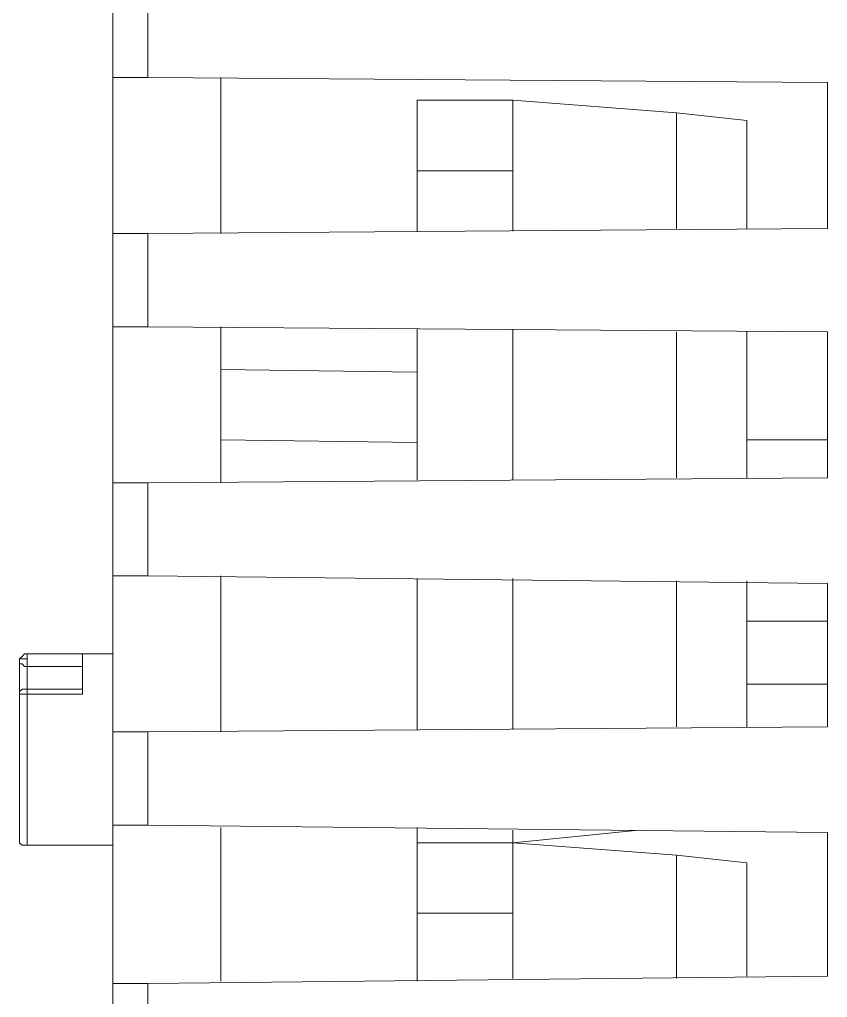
# Model space of a CAD drawing. Header units: centimetres. Extents: x -12.5 to 12.5, y -6.1 to 6.1.
# Drawn here: x 8.262 to 9.394, y 2.202 to 3.573 of the extents above; entities that cross this region are included whole.
import ezdxf

# ---------------------------------------------------------------- set-up
doc = ezdxf.new("R2010")
doc.units = ezdxf.units.CM
doc.header["$MEASUREMENT"] = 0
doc.layers.add('Camada 1', color=7, linetype='Continuous')

msp = doc.modelspace()

# ---------------------------------------------------------------- linework, layer by layer
at = {"layer": 'Camada 1', "color": 251, "lineweight": 9}
for points in [[(8.39215, 3.49158), (8.39215, 3.49158), (8.39215, 3.63622), (8.39215, 3.63622)], [(8.44154, 3.63622), (8.44154, 3.63622), (8.44154, 3.49158), (8.44154, 3.49158)], [(8.39215, 3.49158), (8.39215, 3.49158), (8.39215, 3.27286), (8.39215, 3.27286)], [(9.39404, 3.48452), (9.39404, 3.48452), (8.44154, 3.49158), (8.44154, 3.49158)], [(8.54384, 3.49158), (8.54384, 3.49158), (8.54384, 3.27286), (8.54384, 3.27286)], [(9.39404, 3.48452), (9.39404, 3.48452), (9.39404, 3.27991), (9.39404, 3.27991)], [(8.81901, 3.45983), (8.81901, 3.45983), (8.81901, 3.36105), (8.81901, 3.36105)], [(8.95307, 3.45983), (8.95307, 3.45983), (8.81901, 3.45983), (8.81901, 3.45983)], [(8.81901, 3.45983), (8.81901, 3.45983), (8.81901, 3.37869), (8.81901, 3.37869)], [(8.95307, 3.36105), (8.95307, 3.36105), (8.95307, 3.45983), (8.95307, 3.45983)], [(9.18237, 3.44219), (9.18237, 3.44219), (8.95307, 3.45983), (8.95307, 3.45983)], [(9.18237, 3.44219), (9.18237, 3.44219), (9.18237, 3.27991), (9.18237, 3.27991)], [(9.28115, 3.43161), (9.28115, 3.43161), (9.18237, 3.44219), (9.18237, 3.44219)], [(9.28115, 3.27991), (9.28115, 3.27991), (9.28115, 3.43161), (9.28115, 3.43161)], [(8.81901, 3.37869), (8.81901, 3.37869), (8.81901, 3.27638), (8.81901, 3.27638)], [(8.81901, 3.27638), (8.81901, 3.27638), (8.81901, 3.36105), (8.81901, 3.36105)], [(8.81901, 3.36105), (8.81901, 3.36105), (8.95307, 3.36105), (8.95307, 3.36105)], [(8.95307, 3.36105), (8.95307, 3.36105), (8.95307, 3.27638), (8.95307, 3.27638)], [(9.28115, 3.33636), (9.28115, 3.33636), (9.28115, 3.33283), (9.28115, 3.33283)], [(9.28115, 3.33283), (9.28115, 3.33283), (9.28115, 3.3293), (9.28115, 3.3293)], [(9.28115, 3.33283), (9.28115, 3.33283), (9.28115, 3.3293), (9.28115, 3.3293)], [(9.28115, 3.3293), (9.28115, 3.3293), (9.28115, 3.31519), (9.28115, 3.31519)], [(8.44154, 3.27286), (8.44154, 3.27286), (9.39404, 3.27991), (9.39404, 3.27991)], [(8.39215, 3.14233), (8.39215, 3.14233), (8.39215, 3.27286), (8.39215, 3.27286)], [(8.44154, 3.27286), (8.44154, 3.27286), (8.44154, 3.14233), (8.44154, 3.14233)], [(8.39215, 3.14233), (8.39215, 3.14233), (8.39215, 2.9236), (8.39215, 2.9236)], [(9.39404, 3.13527), (9.39404, 3.13527), (8.44154, 3.14233), (8.44154, 3.14233)], [(8.54384, 3.14233), (8.54384, 3.14233), (8.54384, 2.9236), (8.54384, 2.9236)], [(8.81901, 2.92713), (8.81901, 2.92713), (8.81901, 3.1388), (8.81901, 3.1388)], [(8.81901, 3.1388), (8.81901, 3.1388), (8.81901, 2.92713), (8.81901, 2.92713)], [(8.95307, 3.1388), (8.95307, 3.1388), (8.95307, 2.92713), (8.95307, 2.92713)], [(9.18237, 3.13527), (9.18237, 3.13527), (9.18237, 2.93066), (9.18237, 2.93066)], [(9.28115, 2.93066), (9.28115, 2.93066), (9.28115, 3.13527), (9.28115, 3.13527)], [(9.28115, 3.12822), (9.28115, 3.12822), (9.28115, 3.11763), (9.28115, 3.11763)], [(9.39404, 3.13527), (9.39404, 3.13527), (9.39404, 2.93066), (9.39404, 2.93066)], [(9.28115, 3.11763), (9.28115, 3.11763), (9.28115, 3.09294), (9.28115, 3.09294)], [(9.28115, 3.11763), (9.28115, 3.11763), (9.28115, 3.11411), (9.28115, 3.11411)], [(9.28115, 3.11411), (9.28115, 3.11411), (9.28115, 3.10705), (9.28115, 3.10705)], [(9.28115, 3.08588), (9.28115, 3.08588), (9.28115, 3.04002), (9.28115, 3.04002)], [(8.54384, 3.08235), (8.54384, 3.08235), (8.81901, 3.07883), (8.81901, 3.07883)], [(9.28115, 3.04355), (9.28115, 3.04355), (9.28115, 3.04002), (9.28115, 3.04002)], [(9.28115, 3.03649), (9.28115, 3.03649), (9.28115, 3.02591), (9.28115, 3.02591)], [(8.81901, 2.98005), (8.81901, 2.98005), (8.54384, 2.98358), (8.54384, 2.98358)], [(9.28115, 2.98358), (9.28115, 2.98358), (9.28115, 2.94477), (9.28115, 2.94477)], [(9.28115, 2.98358), (9.28115, 2.98358), (9.28115, 2.95888), (9.28115, 2.95888)], [(9.28115, 2.98358), (9.28115, 2.98358), (9.28115, 2.95888), (9.28115, 2.95888)], [(9.28115, 2.98358), (9.28115, 2.98358), (9.39404, 2.98358), (9.39404, 2.98358)], [(9.28115, 2.93772), (9.28115, 2.93772), (9.28115, 2.93066), (9.28115, 2.93066)], [(8.39215, 2.79308), (8.39215, 2.79308), (8.39215, 2.9236), (8.39215, 2.9236)], [(8.44154, 2.9236), (8.44154, 2.9236), (9.39404, 2.93066), (9.39404, 2.93066)], [(8.44154, 2.9236), (8.44154, 2.9236), (8.44154, 2.79308), (8.44154, 2.79308)], [(8.39215, 2.79308), (8.39215, 2.79308), (8.39215, 2.57436), (8.39215, 2.57436)], [(9.39404, 2.78249), (9.39404, 2.78249), (8.44154, 2.79308), (8.44154, 2.79308)], [(8.54384, 2.79308), (8.54384, 2.79308), (8.54384, 2.57436), (8.54384, 2.57436)], [(8.81901, 2.57788), (8.81901, 2.57788), (8.81901, 2.78955), (8.81901, 2.78955)], [(8.81901, 2.78955), (8.81901, 2.78955), (8.81901, 2.57788), (8.81901, 2.57788)], [(8.95307, 2.78955), (8.95307, 2.78955), (8.95307, 2.57788), (8.95307, 2.57788)], [(9.18237, 2.78602), (9.18237, 2.78602), (9.18237, 2.58141), (9.18237, 2.58141)], [(9.28115, 2.78602), (9.28115, 2.78602), (9.28115, 2.78249), (9.28115, 2.78249)], [(9.28115, 2.58141), (9.28115, 2.58141), (9.28115, 2.78602), (9.28115, 2.78602)], [(9.28115, 2.77897), (9.28115, 2.77897), (9.28115, 2.77544), (9.28115, 2.77544)], [(9.39404, 2.78249), (9.39404, 2.78249), (9.39404, 2.58141), (9.39404, 2.58141)], [(9.28115, 2.76838), (9.28115, 2.76838), (9.28115, 2.74369), (9.28115, 2.74369)], [(9.28115, 2.76838), (9.28115, 2.76838), (9.28115, 2.76485), (9.28115, 2.76485)], [(9.28115, 2.76485), (9.28115, 2.76485), (9.28115, 2.7578), (9.28115, 2.7578)], [(9.28115, 2.74369), (9.28115, 2.74369), (9.28115, 2.73663), (9.28115, 2.73663)], [(9.28115, 2.73663), (9.28115, 2.73663), (9.28115, 2.72252), (9.28115, 2.72252)], [(9.39404, 2.72958), (9.39404, 2.72958), (9.28115, 2.72958), (9.28115, 2.72958)], [(9.28115, 2.72252), (9.28115, 2.72252), (9.28115, 2.69077), (9.28115, 2.69077)], [(9.28115, 2.70136), (9.28115, 2.70136), (9.28115, 2.68019), (9.28115, 2.68019)], [(9.28115, 2.69077), (9.28115, 2.69077), (9.28115, 2.68372), (9.28115, 2.68372)], [(8.26162, 2.67313), (8.26162, 2.67313), (8.26162, 2.47205), (8.26162, 2.47205)], [(8.34982, 2.68372), (8.34982, 2.68372), (8.27221, 2.68372), (8.27221, 2.68372)], [(8.27221, 2.67666), (8.27221, 2.67666), (8.27221, 2.67313), (8.27221, 2.67313)], [(8.39215, 2.68372), (8.39215, 2.68372), (8.34982, 2.68372), (8.34982, 2.68372)], [(9.28115, 2.68372), (9.28115, 2.68372), (9.28115, 2.68019), (9.28115, 2.68019)], [(9.28115, 2.68019), (9.28115, 2.68019), (9.28115, 2.66608), (9.28115, 2.66608)], [(8.34982, 2.66608), (8.34982, 2.66608), (8.27221, 2.66608), (8.27221, 2.66608)], [(8.27221, 2.63433), (8.27221, 2.63433), (8.27221, 2.66608), (8.27221, 2.66608)], [(9.28115, 2.66608), (9.28115, 2.66608), (9.28115, 2.65549), (9.28115, 2.65549)], [(9.28115, 2.65549), (9.28115, 2.65549), (9.28115, 2.63433), (9.28115, 2.63433)], [(8.34982, 2.63433), (8.34982, 2.63433), (8.27221, 2.63433), (8.27221, 2.63433)], [(9.39404, 2.64138), (9.39404, 2.64138), (9.28115, 2.64138), (9.28115, 2.64138)], [(9.28115, 2.63433), (9.28115, 2.63433), (9.28115, 2.62727), (9.28115, 2.62727)], [(8.26162, 2.62727), (8.26162, 2.62727), (8.26162, 2.42266), (8.26162, 2.42266)], [(8.27221, 2.62727), (8.27221, 2.62727), (8.27221, 2.41561), (8.27221, 2.41561)], [(9.28115, 2.62727), (9.28115, 2.62727), (9.28115, 2.62022), (9.28115, 2.62022)], [(9.28115, 2.62022), (9.28115, 2.62022), (9.28115, 2.60258), (9.28115, 2.60258)], [(9.28115, 2.60258), (9.28115, 2.60258), (9.28115, 2.59552), (9.28115, 2.59552)], [(9.28115, 2.59552), (9.28115, 2.59552), (9.28115, 2.58141), (9.28115, 2.58141)], [(8.44154, 2.57436), (8.44154, 2.57436), (9.39404, 2.58141), (9.39404, 2.58141)], [(8.39215, 2.44383), (8.39215, 2.44383), (8.39215, 2.57436), (8.39215, 2.57436)], [(8.44154, 2.57436), (8.44154, 2.57436), (8.44154, 2.44383), (8.44154, 2.44383)], [(8.39215, 2.44383), (8.39215, 2.44383), (8.39215, 2.22158), (8.39215, 2.22158)], [(9.39404, 2.43324), (9.39404, 2.43324), (8.44154, 2.44383), (8.44154, 2.44383)], [(8.54384, 2.4403), (8.54384, 2.4403), (8.54384, 2.22511), (8.54384, 2.22511)], [(8.81901, 2.4403), (8.81901, 2.4403), (8.81901, 2.41913), (8.81901, 2.41913)], [(8.81901, 2.4403), (8.81901, 2.4403), (8.81901, 2.41913), (8.81901, 2.41913)], [(8.95307, 2.41913), (8.95307, 2.41913), (8.95307, 2.43677), (8.95307, 2.43677)], [(8.95307, 2.41913), (8.95307, 2.41913), (9.12946, 2.43677), (9.12946, 2.43677)], [(9.39404, 2.43324), (9.39404, 2.43324), (9.39404, 2.23216), (9.39404, 2.23216)], [(8.39215, 2.41561), (8.39215, 2.41561), (8.27221, 2.41561), (8.27221, 2.41561)], [(8.27221, 2.41561), (8.27221, 2.41561), (8.34982, 2.41561), (8.34982, 2.41561)], [(8.34982, 2.41561), (8.34982, 2.41561), (8.39215, 2.41561), (8.39215, 2.41561)], [(8.81901, 2.41913), (8.81901, 2.41913), (8.95307, 2.41913), (8.95307, 2.41913)], [(8.81901, 2.41913), (8.81901, 2.41913), (8.81901, 2.32036), (8.81901, 2.32036)], [(8.95307, 2.41913), (8.95307, 2.41913), (8.81901, 2.41913), (8.81901, 2.41913)], [(8.81901, 2.41913), (8.81901, 2.41913), (8.81901, 2.33799), (8.81901, 2.33799)], [(8.95307, 2.32036), (8.95307, 2.32036), (8.95307, 2.41913), (8.95307, 2.41913)], [(9.18237, 2.40149), (9.18237, 2.40149), (8.95307, 2.41913), (8.95307, 2.41913)], [(9.18237, 2.40149), (9.18237, 2.40149), (9.18237, 2.22863), (9.18237, 2.22863)], [(9.28115, 2.39091), (9.28115, 2.39091), (9.18237, 2.40149), (9.18237, 2.40149)], [(9.28115, 2.23216), (9.28115, 2.23216), (9.28115, 2.39091), (9.28115, 2.39091)], [(8.81901, 2.33799), (8.81901, 2.33799), (8.81901, 2.22511), (8.81901, 2.22511)], [(8.81901, 2.32036), (8.81901, 2.32036), (8.95307, 2.32036), (8.95307, 2.32036)], [(8.81901, 2.22511), (8.81901, 2.22511), (8.81901, 2.32036), (8.81901, 2.32036)], [(8.95307, 2.32036), (8.95307, 2.32036), (8.95307, 2.22863), (8.95307, 2.22863)], [(9.28115, 2.29566), (9.28115, 2.29566), (9.28115, 2.29213), (9.28115, 2.29213)], [(9.28115, 2.29213), (9.28115, 2.29213), (9.28115, 2.2886), (9.28115, 2.2886)], [(9.28115, 2.29213), (9.28115, 2.29213), (9.28115, 2.2886), (9.28115, 2.2886)], [(9.28115, 2.2886), (9.28115, 2.2886), (9.28115, 2.27449), (9.28115, 2.27449)], [(8.39215, 2.09105), (8.39215, 2.09105), (8.39215, 2.22158), (8.39215, 2.22158)], [(8.44154, 2.22158), (8.44154, 2.22158), (9.39404, 2.23216), (9.39404, 2.23216)], [(8.44154, 2.22158), (8.44154, 2.22158), (8.44154, 2.09105), (8.44154, 2.09105)]]:
    msp.add_open_spline(points, degree=3, dxfattribs=at)
for points, knots in [([(8.44154, 3.49158), (8.44154, 3.49158), (8.43096, 3.49158), (8.43096, 3.49158), (8.43096, 3.49158), (8.4239, 3.49158), (8.4239, 3.49158), (8.4239, 3.49158), (8.41332, 3.49158), (8.41332, 3.49158), (8.41332, 3.49158), (8.40626, 3.49158), (8.40626, 3.49158), (8.40626, 3.49158), (8.40273, 3.49158), (8.40273, 3.49158), (8.40273, 3.49158), (8.39568, 3.49158), (8.39568, 3.49158), (8.39568, 3.49158), (8.39215, 3.49158), (8.39215, 3.49158)], [0, 0, 0, 0, 0.1428571, 0.1428571, 0.1428571, 0.2857143, 0.2857143, 0.2857143, 0.4285714, 0.4285714, 0.4285714, 0.5714286, 0.5714286, 0.5714286, 0.7142857, 0.7142857, 0.7142857, 0.8571429, 0.8571429, 0.8571429, 1, 1, 1, 1]), ([(9.28115, 3.37869), (9.28115, 3.37869), (9.28115, 3.37516), (9.28115, 3.37516), (9.28115, 3.37516), (9.28115, 3.37163), (9.28115, 3.37163), (9.28115, 3.37163), (9.28115, 3.36458), (9.28115, 3.36458), (9.28115, 3.36458), (9.28115, 3.35399), (9.28115, 3.35399)], [0, 0, 0, 0, 0.25, 0.25, 0.25, 0.5, 0.5, 0.5, 0.75, 0.75, 0.75, 1, 1, 1, 1]), ([(9.28115, 3.37516), (9.28115, 3.37516), (9.28115, 3.37516), (9.28115, 3.37516), (9.28115, 3.37516), (9.28115, 3.37163), (9.28115, 3.37163), (9.28115, 3.37163), (9.28115, 3.36811), (9.28115, 3.36811), (9.28115, 3.36811), (9.28115, 3.36458), (9.28115, 3.36458), (9.28115, 3.36458), (9.28115, 3.35399), (9.28115, 3.35399)], [0, 0, 0, 0, 0.2, 0.2, 0.2, 0.4, 0.4, 0.4, 0.6, 0.6, 0.6, 0.8, 0.8, 0.8, 1, 1, 1, 1]), ([(9.28115, 3.36105), (9.28115, 3.36105), (9.28115, 3.36105), (9.28115, 3.36105), (9.28115, 3.36105), (9.28115, 3.35752), (9.28115, 3.35752)], [0, 0, 0, 0, 0.5, 0.5, 0.5, 1, 1, 1, 1]), ([(9.28115, 3.35399), (9.28115, 3.35399), (9.28115, 3.34694), (9.28115, 3.34694), (9.28115, 3.34694), (9.28115, 3.34341), (9.28115, 3.34341), (9.28115, 3.34341), (9.28115, 3.33988), (9.28115, 3.33988), (9.28115, 3.33988), (9.28115, 3.33636), (9.28115, 3.33636)], [0, 0, 0, 0, 0.25, 0.25, 0.25, 0.5, 0.5, 0.5, 0.75, 0.75, 0.75, 1, 1, 1, 1]), ([(9.28115, 3.33283), (9.28115, 3.33283), (9.28115, 3.33283), (9.28115, 3.33283), (9.28115, 3.33283), (9.28115, 3.3293), (9.28115, 3.3293)], [0, 0, 0, 0, 0.5, 0.5, 0.5, 1, 1, 1, 1]), ([(9.28115, 3.3293), (9.28115, 3.3293), (9.28115, 3.32577), (9.28115, 3.32577), (9.28115, 3.32577), (9.28115, 3.31872), (9.28115, 3.31872), (9.28115, 3.31872), (9.28115, 3.31519), (9.28115, 3.31519), (9.28115, 3.31519), (9.28115, 3.3046), (9.28115, 3.3046)], [0, 0, 0, 0, 0.25, 0.25, 0.25, 0.5, 0.5, 0.5, 0.75, 0.75, 0.75, 1, 1, 1, 1]), ([(9.28115, 3.31519), (9.28115, 3.31519), (9.28115, 3.31519), (9.28115, 3.31519), (9.28115, 3.31519), (9.28115, 3.31166), (9.28115, 3.31166), (9.28115, 3.31166), (9.28115, 3.30813), (9.28115, 3.30813), (9.28115, 3.30813), (9.28115, 3.3046), (9.28115, 3.3046)], [0, 0, 0, 0, 0.25, 0.25, 0.25, 0.5, 0.5, 0.5, 0.75, 0.75, 0.75, 1, 1, 1, 1]), ([(9.28115, 3.31519), (9.28115, 3.31519), (9.28115, 3.3046), (9.28115, 3.3046), (9.28115, 3.3046), (9.28115, 3.29402), (9.28115, 3.29402), (9.28115, 3.29402), (9.28115, 3.28697), (9.28115, 3.28697), (9.28115, 3.28697), (9.28115, 3.28344), (9.28115, 3.28344), (9.28115, 3.28344), (9.28115, 3.27991), (9.28115, 3.27991)], [0, 0, 0, 0, 0.2, 0.2, 0.2, 0.4, 0.4, 0.4, 0.6, 0.6, 0.6, 0.8, 0.8, 0.8, 1, 1, 1, 1]), ([(9.28115, 3.31519), (9.28115, 3.31519), (9.28115, 3.3046), (9.28115, 3.3046), (9.28115, 3.3046), (9.28115, 3.29755), (9.28115, 3.29755), (9.28115, 3.29755), (9.28115, 3.29049), (9.28115, 3.29049)], [0, 0, 0, 0, 0.3333333, 0.3333333, 0.3333333, 0.6666667, 0.6666667, 0.6666667, 1, 1, 1, 1]), ([(9.28115, 3.3046), (9.28115, 3.3046), (9.28115, 3.29755), (9.28115, 3.29755), (9.28115, 3.29755), (9.28115, 3.29049), (9.28115, 3.29049), (9.28115, 3.29049), (9.28115, 3.28697), (9.28115, 3.28697), (9.28115, 3.28697), (9.28115, 3.28344), (9.28115, 3.28344)], [0, 0, 0, 0, 0.25, 0.25, 0.25, 0.5, 0.5, 0.5, 0.75, 0.75, 0.75, 1, 1, 1, 1]), ([(9.28115, 3.3046), (9.28115, 3.3046), (9.28115, 3.3046), (9.28115, 3.3046), (9.28115, 3.3046), (9.28115, 3.30108), (9.28115, 3.30108), (9.28115, 3.30108), (9.28115, 3.29755), (9.28115, 3.29755)], [0, 0, 0, 0, 0.3333333, 0.3333333, 0.3333333, 0.6666667, 0.6666667, 0.6666667, 1, 1, 1, 1]), ([(8.39215, 3.27286), (8.39215, 3.27286), (8.39215, 3.27286), (8.39215, 3.27286), (8.39215, 3.27286), (8.39568, 3.27286), (8.39568, 3.27286), (8.39568, 3.27286), (8.40273, 3.27286), (8.40273, 3.27286), (8.40273, 3.27286), (8.40626, 3.27286), (8.40626, 3.27286), (8.40626, 3.27286), (8.41332, 3.27286), (8.41332, 3.27286), (8.41332, 3.27286), (8.4239, 3.27286), (8.4239, 3.27286), (8.4239, 3.27286), (8.43096, 3.27286), (8.43096, 3.27286), (8.43096, 3.27286), (8.44154, 3.27286), (8.44154, 3.27286)], [0, 0, 0, 0, 0.125, 0.125, 0.125, 0.25, 0.25, 0.25, 0.375, 0.375, 0.375, 0.5, 0.5, 0.5, 0.625, 0.625, 0.625, 0.75, 0.75, 0.75, 0.875, 0.875, 0.875, 1, 1, 1, 1]), ([(8.44154, 3.14233), (8.44154, 3.14233), (8.43096, 3.14233), (8.43096, 3.14233), (8.43096, 3.14233), (8.4239, 3.14233), (8.4239, 3.14233), (8.4239, 3.14233), (8.41332, 3.14233), (8.41332, 3.14233), (8.41332, 3.14233), (8.40626, 3.14233), (8.40626, 3.14233), (8.40626, 3.14233), (8.40273, 3.14233), (8.40273, 3.14233), (8.40273, 3.14233), (8.39568, 3.14233), (8.39568, 3.14233), (8.39568, 3.14233), (8.39215, 3.14233), (8.39215, 3.14233)], [0, 0, 0, 0, 0.1428571, 0.1428571, 0.1428571, 0.2857143, 0.2857143, 0.2857143, 0.4285714, 0.4285714, 0.4285714, 0.5714286, 0.5714286, 0.5714286, 0.7142857, 0.7142857, 0.7142857, 0.8571429, 0.8571429, 0.8571429, 1, 1, 1, 1]), ([(8.81901, 3.13527), (8.81901, 3.13527), (8.81901, 3.13174), (8.81901, 3.13174), (8.81901, 3.13174), (8.81901, 3.12116), (8.81901, 3.12116), (8.81901, 3.12116), (8.81901, 3.10352), (8.81901, 3.10352), (8.81901, 3.10352), (8.81901, 3.07883), (8.81901, 3.07883), (8.81901, 3.07883), (8.81901, 3.04708), (8.81901, 3.04708), (8.81901, 3.04708), (8.81901, 3.01533), (8.81901, 3.01533), (8.81901, 3.01533), (8.81901, 2.98005), (8.81901, 2.98005), (8.81901, 2.98005), (8.81901, 2.94124), (8.81901, 2.94124), (8.81901, 2.94124), (8.81901, 2.92713), (8.81901, 2.92713)], [0, 0, 0, 0, 0.1111111, 0.1111111, 0.1111111, 0.2222222, 0.2222222, 0.2222222, 0.3333333, 0.3333333, 0.3333333, 0.4444444, 0.4444444, 0.4444444, 0.5555556, 0.5555556, 0.5555556, 0.6666667, 0.6666667, 0.6666667, 0.7777778, 0.7777778, 0.7777778, 0.8888889, 0.8888889, 0.8888889, 1, 1, 1, 1]), ([(8.81901, 2.92713), (8.81901, 2.92713), (8.81901, 2.94124), (8.81901, 2.94124), (8.81901, 2.94124), (8.81901, 2.98005), (8.81901, 2.98005), (8.81901, 2.98005), (8.81901, 3.01533), (8.81901, 3.01533), (8.81901, 3.01533), (8.81901, 3.04708), (8.81901, 3.04708), (8.81901, 3.04708), (8.81901, 3.07883), (8.81901, 3.07883), (8.81901, 3.07883), (8.81901, 3.10352), (8.81901, 3.10352), (8.81901, 3.10352), (8.81901, 3.12116), (8.81901, 3.12116), (8.81901, 3.12116), (8.81901, 3.13174), (8.81901, 3.13174), (8.81901, 3.13174), (8.81901, 3.13527), (8.81901, 3.13527)], [0, 0, 0, 0, 0.1111111, 0.1111111, 0.1111111, 0.2222222, 0.2222222, 0.2222222, 0.3333333, 0.3333333, 0.3333333, 0.4444444, 0.4444444, 0.4444444, 0.5555556, 0.5555556, 0.5555556, 0.6666667, 0.6666667, 0.6666667, 0.7777778, 0.7777778, 0.7777778, 0.8888889, 0.8888889, 0.8888889, 1, 1, 1, 1]), ([(9.28115, 3.13527), (9.28115, 3.13527), (9.28115, 3.13527), (9.28115, 3.13527), (9.28115, 3.13527), (9.28115, 3.13174), (9.28115, 3.13174), (9.28115, 3.13174), (9.28115, 3.12469), (9.28115, 3.12469), (9.28115, 3.12469), (9.28115, 3.11763), (9.28115, 3.11763)], [0, 0, 0, 0, 0.25, 0.25, 0.25, 0.5, 0.5, 0.5, 0.75, 0.75, 0.75, 1, 1, 1, 1]), ([(9.28115, 3.13527), (9.28115, 3.13527), (9.28115, 3.13174), (9.28115, 3.13174), (9.28115, 3.13174), (9.28115, 3.12822), (9.28115, 3.12822)], [0, 0, 0, 0, 0.5, 0.5, 0.5, 1, 1, 1, 1]), ([(9.28115, 3.12822), (9.28115, 3.12822), (9.28115, 3.12822), (9.28115, 3.12822), (9.28115, 3.12822), (9.28115, 3.12469), (9.28115, 3.12469)], [0, 0, 0, 0, 0.5, 0.5, 0.5, 1, 1, 1, 1]), ([(9.28115, 3.12116), (9.28115, 3.12116), (9.28115, 3.12116), (9.28115, 3.12116), (9.28115, 3.12116), (9.28115, 3.11763), (9.28115, 3.11763)], [0, 0, 0, 0, 0.5, 0.5, 0.5, 1, 1, 1, 1]), ([(9.28115, 3.09294), (9.28115, 3.09294), (9.28115, 3.08941), (9.28115, 3.08941), (9.28115, 3.08941), (9.28115, 3.08588), (9.28115, 3.08588)], [0, 0, 0, 0, 0.5, 0.5, 0.5, 1, 1, 1, 1]), ([(9.28115, 3.09294), (9.28115, 3.09294), (9.28115, 3.08941), (9.28115, 3.08941), (9.28115, 3.08941), (9.28115, 3.08588), (9.28115, 3.08588)], [0, 0, 0, 0, 0.5, 0.5, 0.5, 1, 1, 1, 1]), ([(9.28115, 3.03649), (9.28115, 3.03649), (9.28115, 3.03297), (9.28115, 3.03297), (9.28115, 3.03297), (9.28115, 3.02944), (9.28115, 3.02944), (9.28115, 3.02944), (9.28115, 3.02238), (9.28115, 3.02238), (9.28115, 3.02238), (9.28115, 3.01533), (9.28115, 3.01533)], [0, 0, 0, 0, 0.25, 0.25, 0.25, 0.5, 0.5, 0.5, 0.75, 0.75, 0.75, 1, 1, 1, 1]), ([(9.28115, 3.02591), (9.28115, 3.02591), (9.28115, 3.02238), (9.28115, 3.02238), (9.28115, 3.02238), (9.28115, 3.01886), (9.28115, 3.01886), (9.28115, 3.01886), (9.28115, 3.01533), (9.28115, 3.01533)], [0, 0, 0, 0, 0.3333333, 0.3333333, 0.3333333, 0.6666667, 0.6666667, 0.6666667, 1, 1, 1, 1]), ([(9.28115, 3.02591), (9.28115, 3.02591), (9.28115, 3.02238), (9.28115, 3.02238), (9.28115, 3.02238), (9.28115, 3.01533), (9.28115, 3.01533), (9.28115, 3.01533), (9.28115, 3.00474), (9.28115, 3.00474)], [0, 0, 0, 0, 0.3333333, 0.3333333, 0.3333333, 0.6666667, 0.6666667, 0.6666667, 1, 1, 1, 1]), ([(9.28115, 3.02238), (9.28115, 3.02238), (9.28115, 3.01886), (9.28115, 3.01886), (9.28115, 3.01886), (9.28115, 3.01533), (9.28115, 3.01533), (9.28115, 3.01533), (9.28115, 3.0118), (9.28115, 3.0118), (9.28115, 3.0118), (9.28115, 3.00474), (9.28115, 3.00474)], [0, 0, 0, 0, 0.25, 0.25, 0.25, 0.5, 0.5, 0.5, 0.75, 0.75, 0.75, 1, 1, 1, 1]), ([(9.28115, 3.01533), (9.28115, 3.01533), (9.28115, 3.00827), (9.28115, 3.00827), (9.28115, 3.00827), (9.28115, 3.00122), (9.28115, 3.00122), (9.28115, 3.00122), (9.28115, 2.99769), (9.28115, 2.99769), (9.28115, 2.99769), (9.28115, 2.99416), (9.28115, 2.99416), (9.28115, 2.99416), (9.28115, 2.99063), (9.28115, 2.99063)], [0, 0, 0, 0, 0.2, 0.2, 0.2, 0.4, 0.4, 0.4, 0.6, 0.6, 0.6, 0.8, 0.8, 0.8, 1, 1, 1, 1]), ([(9.28115, 3.01533), (9.28115, 3.01533), (9.28115, 3.0118), (9.28115, 3.0118), (9.28115, 3.0118), (9.28115, 3.00827), (9.28115, 3.00827), (9.28115, 3.00827), (9.28115, 3.00474), (9.28115, 3.00474)], [0, 0, 0, 0, 0.3333333, 0.3333333, 0.3333333, 0.6666667, 0.6666667, 0.6666667, 1, 1, 1, 1]), ([(9.28115, 3.00474), (9.28115, 3.00474), (9.28115, 2.99769), (9.28115, 2.99769), (9.28115, 2.99769), (9.28115, 2.99063), (9.28115, 2.99063), (9.28115, 2.99063), (9.28115, 2.9871), (9.28115, 2.9871)], [0, 0, 0, 0, 0.3333333, 0.3333333, 0.3333333, 0.6666667, 0.6666667, 0.6666667, 1, 1, 1, 1]), ([(9.28115, 3.00474), (9.28115, 3.00474), (9.28115, 3.00122), (9.28115, 3.00122), (9.28115, 3.00122), (9.28115, 2.99769), (9.28115, 2.99769), (9.28115, 2.99769), (9.28115, 2.99416), (9.28115, 2.99416), (9.28115, 2.99416), (9.28115, 2.99063), (9.28115, 2.99063)], [0, 0, 0, 0, 0.25, 0.25, 0.25, 0.5, 0.5, 0.5, 0.75, 0.75, 0.75, 1, 1, 1, 1]), ([(9.28115, 2.94477), (9.28115, 2.94477), (9.28115, 2.94124), (9.28115, 2.94124), (9.28115, 2.94124), (9.28115, 2.93772), (9.28115, 2.93772)], [0, 0, 0, 0, 0.5, 0.5, 0.5, 1, 1, 1, 1]), ([(9.28115, 2.94477), (9.28115, 2.94477), (9.28115, 2.94124), (9.28115, 2.94124), (9.28115, 2.94124), (9.28115, 2.93772), (9.28115, 2.93772)], [0, 0, 0, 0, 0.5, 0.5, 0.5, 1, 1, 1, 1]), ([(8.39215, 2.9236), (8.39215, 2.9236), (8.39215, 2.9236), (8.39215, 2.9236), (8.39215, 2.9236), (8.39568, 2.9236), (8.39568, 2.9236), (8.39568, 2.9236), (8.40273, 2.9236), (8.40273, 2.9236), (8.40273, 2.9236), (8.40626, 2.9236), (8.40626, 2.9236), (8.40626, 2.9236), (8.41332, 2.9236), (8.41332, 2.9236), (8.41332, 2.9236), (8.4239, 2.9236), (8.4239, 2.9236), (8.4239, 2.9236), (8.43096, 2.9236), (8.43096, 2.9236), (8.43096, 2.9236), (8.44154, 2.9236), (8.44154, 2.9236)], [0, 0, 0, 0, 0.125, 0.125, 0.125, 0.25, 0.25, 0.25, 0.375, 0.375, 0.375, 0.5, 0.5, 0.5, 0.625, 0.625, 0.625, 0.75, 0.75, 0.75, 0.875, 0.875, 0.875, 1, 1, 1, 1]), ([(8.44154, 2.79308), (8.44154, 2.79308), (8.43096, 2.79308), (8.43096, 2.79308), (8.43096, 2.79308), (8.4239, 2.79308), (8.4239, 2.79308), (8.4239, 2.79308), (8.41332, 2.79308), (8.41332, 2.79308), (8.41332, 2.79308), (8.40626, 2.79308), (8.40626, 2.79308), (8.40626, 2.79308), (8.40273, 2.79308), (8.40273, 2.79308), (8.40273, 2.79308), (8.39568, 2.79308), (8.39568, 2.79308), (8.39568, 2.79308), (8.39215, 2.79308), (8.39215, 2.79308)], [0, 0, 0, 0, 0.1428571, 0.1428571, 0.1428571, 0.2857143, 0.2857143, 0.2857143, 0.4285714, 0.4285714, 0.4285714, 0.5714286, 0.5714286, 0.5714286, 0.7142857, 0.7142857, 0.7142857, 0.8571429, 0.8571429, 0.8571429, 1, 1, 1, 1]), ([(8.81901, 2.78955), (8.81901, 2.78955), (8.81901, 2.77897), (8.81901, 2.77897), (8.81901, 2.77897), (8.81901, 2.76133), (8.81901, 2.76133), (8.81901, 2.76133), (8.81901, 2.75074), (8.81901, 2.75074), (8.81901, 2.75074), (8.81901, 2.74722), (8.81901, 2.74722)], [0, 0, 0, 0, 0.25, 0.25, 0.25, 0.5, 0.5, 0.5, 0.75, 0.75, 0.75, 1, 1, 1, 1]), ([(8.81901, 2.74722), (8.81901, 2.74722), (8.81901, 2.75074), (8.81901, 2.75074), (8.81901, 2.75074), (8.81901, 2.76133), (8.81901, 2.76133), (8.81901, 2.76133), (8.81901, 2.77897), (8.81901, 2.77897), (8.81901, 2.77897), (8.81901, 2.78955), (8.81901, 2.78955)], [0, 0, 0, 0, 0.25, 0.25, 0.25, 0.5, 0.5, 0.5, 0.75, 0.75, 0.75, 1, 1, 1, 1]), ([(9.28115, 2.78602), (9.28115, 2.78602), (9.28115, 2.78249), (9.28115, 2.78249), (9.28115, 2.78249), (9.28115, 2.77544), (9.28115, 2.77544), (9.28115, 2.77544), (9.28115, 2.76838), (9.28115, 2.76838)], [0, 0, 0, 0, 0.3333333, 0.3333333, 0.3333333, 0.6666667, 0.6666667, 0.6666667, 1, 1, 1, 1]), ([(9.28115, 2.78249), (9.28115, 2.78249), (9.28115, 2.78249), (9.28115, 2.78249), (9.28115, 2.78249), (9.28115, 2.77897), (9.28115, 2.77897)], [0, 0, 0, 0, 0.5, 0.5, 0.5, 1, 1, 1, 1]), ([(9.28115, 2.77191), (9.28115, 2.77191), (9.28115, 2.77191), (9.28115, 2.77191), (9.28115, 2.77191), (9.28115, 2.76838), (9.28115, 2.76838)], [0, 0, 0, 0, 0.5, 0.5, 0.5, 1, 1, 1, 1]), ([(9.28115, 2.73663), (9.28115, 2.73663), (9.28115, 2.73311), (9.28115, 2.73311), (9.28115, 2.73311), (9.28115, 2.72605), (9.28115, 2.72605), (9.28115, 2.72605), (9.28115, 2.71899), (9.28115, 2.71899), (9.28115, 2.71899), (9.28115, 2.71194), (9.28115, 2.71194)], [0, 0, 0, 0, 0.25, 0.25, 0.25, 0.5, 0.5, 0.5, 0.75, 0.75, 0.75, 1, 1, 1, 1]), ([(9.28115, 2.72252), (9.28115, 2.72252), (9.28115, 2.72252), (9.28115, 2.72252), (9.28115, 2.72252), (9.28115, 2.71899), (9.28115, 2.71899), (9.28115, 2.71899), (9.28115, 2.71547), (9.28115, 2.71547), (9.28115, 2.71547), (9.28115, 2.71194), (9.28115, 2.71194)], [0, 0, 0, 0, 0.25, 0.25, 0.25, 0.5, 0.5, 0.5, 0.75, 0.75, 0.75, 1, 1, 1, 1]), ([(9.28115, 2.71194), (9.28115, 2.71194), (9.28115, 2.70488), (9.28115, 2.70488), (9.28115, 2.70488), (9.28115, 2.69783), (9.28115, 2.69783), (9.28115, 2.69783), (9.28115, 2.6943), (9.28115, 2.6943), (9.28115, 2.6943), (9.28115, 2.69077), (9.28115, 2.69077)], [0, 0, 0, 0, 0.25, 0.25, 0.25, 0.5, 0.5, 0.5, 0.75, 0.75, 0.75, 1, 1, 1, 1]), ([(9.28115, 2.71194), (9.28115, 2.71194), (9.28115, 2.71194), (9.28115, 2.71194), (9.28115, 2.71194), (9.28115, 2.70841), (9.28115, 2.70841), (9.28115, 2.70841), (9.28115, 2.70488), (9.28115, 2.70488)], [0, 0, 0, 0, 0.3333333, 0.3333333, 0.3333333, 0.6666667, 0.6666667, 0.6666667, 1, 1, 1, 1]), ([(8.26162, 2.67313), (8.26162, 2.67313), (8.26162, 2.67666), (8.26162, 2.67666), (8.26162, 2.67666), (8.26515, 2.68019), (8.26515, 2.68019), (8.26515, 2.68019), (8.26868, 2.68372), (8.26868, 2.68372), (8.26868, 2.68372), (8.27221, 2.68372), (8.27221, 2.68372)], [0, 0, 0, 0, 0.25, 0.25, 0.25, 0.5, 0.5, 0.5, 0.75, 0.75, 0.75, 1, 1, 1, 1]), ([(8.26162, 2.67313), (8.26162, 2.67313), (8.26162, 2.67666), (8.26162, 2.67666), (8.26162, 2.67666), (8.26515, 2.67666), (8.26515, 2.67666), (8.26515, 2.67666), (8.26868, 2.67666), (8.26868, 2.67666), (8.26868, 2.67666), (8.27221, 2.67666), (8.27221, 2.67666)], [0, 0, 0, 0, 0.25, 0.25, 0.25, 0.5, 0.5, 0.5, 0.75, 0.75, 0.75, 1, 1, 1, 1]), ([(8.26162, 2.67313), (8.26162, 2.67313), (8.26162, 2.6696), (8.26162, 2.6696), (8.26162, 2.6696), (8.26515, 2.6696), (8.26515, 2.6696), (8.26515, 2.6696), (8.26868, 2.66608), (8.26868, 2.66608), (8.26868, 2.66608), (8.27221, 2.66608), (8.27221, 2.66608)], [0, 0, 0, 0, 0.25, 0.25, 0.25, 0.5, 0.5, 0.5, 0.75, 0.75, 0.75, 1, 1, 1, 1]), ([(8.27221, 2.68372), (8.27221, 2.68372), (8.27221, 2.68372), (8.27221, 2.68372), (8.27221, 2.68372), (8.27221, 2.68019), (8.27221, 2.68019), (8.27221, 2.68019), (8.27221, 2.67666), (8.27221, 2.67666)], [0, 0, 0, 0, 0.3333333, 0.3333333, 0.3333333, 0.6666667, 0.6666667, 0.6666667, 1, 1, 1, 1]), ([(8.27221, 2.67313), (8.27221, 2.67313), (8.27221, 2.67313), (8.27221, 2.67313), (8.27221, 2.67313), (8.27221, 2.6696), (8.27221, 2.6696), (8.27221, 2.6696), (8.27221, 2.66608), (8.27221, 2.66608)], [0, 0, 0, 0, 0.3333333, 0.3333333, 0.3333333, 0.6666667, 0.6666667, 0.6666667, 1, 1, 1, 1]), ([(8.34982, 2.68372), (8.34982, 2.68372), (8.34982, 2.65197), (8.34982, 2.65197), (8.34982, 2.65197), (8.34982, 2.62727), (8.34982, 2.62727)], [0, 0, 0, 0, 0.5, 0.5, 0.5, 1, 1, 1, 1]), ([(8.27221, 2.63433), (8.27221, 2.63433), (8.26868, 2.63433), (8.26868, 2.63433), (8.26868, 2.63433), (8.26515, 2.63433), (8.26515, 2.63433), (8.26515, 2.63433), (8.26162, 2.6308), (8.26162, 2.6308), (8.26162, 2.6308), (8.26162, 2.62727), (8.26162, 2.62727)], [0, 0, 0, 0, 0.25, 0.25, 0.25, 0.5, 0.5, 0.5, 0.75, 0.75, 0.75, 1, 1, 1, 1]), ([(8.27221, 2.63433), (8.27221, 2.63433), (8.27221, 2.63433), (8.27221, 2.63433), (8.27221, 2.63433), (8.27221, 2.6308), (8.27221, 2.6308), (8.27221, 2.6308), (8.27221, 2.62727), (8.27221, 2.62727)], [0, 0, 0, 0, 0.3333333, 0.3333333, 0.3333333, 0.6666667, 0.6666667, 0.6666667, 1, 1, 1, 1]), ([(8.27221, 2.62727), (8.27221, 2.62727), (8.26868, 2.62727), (8.26868, 2.62727), (8.26868, 2.62727), (8.26515, 2.62727), (8.26515, 2.62727), (8.26515, 2.62727), (8.26162, 2.62727), (8.26162, 2.62727)], [0, 0, 0, 0, 0.3333333, 0.3333333, 0.3333333, 0.6666667, 0.6666667, 0.6666667, 1, 1, 1, 1]), ([(8.34982, 2.62727), (8.34982, 2.62727), (8.30748, 2.62727), (8.30748, 2.62727), (8.30748, 2.62727), (8.27221, 2.62727), (8.27221, 2.62727)], [0, 0, 0, 0, 0.5, 0.5, 0.5, 1, 1, 1, 1]), ([(8.39215, 2.57436), (8.39215, 2.57436), (8.39215, 2.57436), (8.39215, 2.57436), (8.39215, 2.57436), (8.39568, 2.57436), (8.39568, 2.57436), (8.39568, 2.57436), (8.40273, 2.57436), (8.40273, 2.57436), (8.40273, 2.57436), (8.40626, 2.57436), (8.40626, 2.57436), (8.40626, 2.57436), (8.41332, 2.57436), (8.41332, 2.57436), (8.41332, 2.57436), (8.4239, 2.57436), (8.4239, 2.57436), (8.4239, 2.57436), (8.43096, 2.57436), (8.43096, 2.57436), (8.43096, 2.57436), (8.44154, 2.57436), (8.44154, 2.57436)], [0, 0, 0, 0, 0.125, 0.125, 0.125, 0.25, 0.25, 0.25, 0.375, 0.375, 0.375, 0.5, 0.5, 0.5, 0.625, 0.625, 0.625, 0.75, 0.75, 0.75, 0.875, 0.875, 0.875, 1, 1, 1, 1]), ([(8.44154, 2.44383), (8.44154, 2.44383), (8.43096, 2.44383), (8.43096, 2.44383), (8.43096, 2.44383), (8.4239, 2.44383), (8.4239, 2.44383), (8.4239, 2.44383), (8.41332, 2.44383), (8.41332, 2.44383), (8.41332, 2.44383), (8.40626, 2.44383), (8.40626, 2.44383), (8.40626, 2.44383), (8.40273, 2.44383), (8.40273, 2.44383), (8.40273, 2.44383), (8.39568, 2.44383), (8.39568, 2.44383), (8.39568, 2.44383), (8.39215, 2.44383), (8.39215, 2.44383)], [0, 0, 0, 0, 0.1428571, 0.1428571, 0.1428571, 0.2857143, 0.2857143, 0.2857143, 0.4285714, 0.4285714, 0.4285714, 0.5714286, 0.5714286, 0.5714286, 0.7142857, 0.7142857, 0.7142857, 0.8571429, 0.8571429, 0.8571429, 1, 1, 1, 1]), ([(8.27221, 2.41561), (8.27221, 2.41561), (8.26868, 2.41561), (8.26868, 2.41561), (8.26868, 2.41561), (8.26515, 2.41561), (8.26515, 2.41561), (8.26515, 2.41561), (8.26162, 2.41913), (8.26162, 2.41913), (8.26162, 2.41913), (8.26162, 2.42266), (8.26162, 2.42266)], [0, 0, 0, 0, 0.25, 0.25, 0.25, 0.5, 0.5, 0.5, 0.75, 0.75, 0.75, 1, 1, 1, 1]), ([(9.28115, 2.33447), (9.28115, 2.33447), (9.28115, 2.33447), (9.28115, 2.33447), (9.28115, 2.33447), (9.28115, 2.33094), (9.28115, 2.33094), (9.28115, 2.33094), (9.28115, 2.32741), (9.28115, 2.32741), (9.28115, 2.32741), (9.28115, 2.32036), (9.28115, 2.32036), (9.28115, 2.32036), (9.28115, 2.3133), (9.28115, 2.3133)], [0, 0, 0, 0, 0.2, 0.2, 0.2, 0.4, 0.4, 0.4, 0.6, 0.6, 0.6, 0.8, 0.8, 0.8, 1, 1, 1, 1]), ([(9.28115, 2.33447), (9.28115, 2.33447), (9.28115, 2.33447), (9.28115, 2.33447), (9.28115, 2.33447), (9.28115, 2.33094), (9.28115, 2.33094), (9.28115, 2.33094), (9.28115, 2.32388), (9.28115, 2.32388), (9.28115, 2.32388), (9.28115, 2.3133), (9.28115, 2.3133)], [0, 0, 0, 0, 0.25, 0.25, 0.25, 0.5, 0.5, 0.5, 0.75, 0.75, 0.75, 1, 1, 1, 1]), ([(9.28115, 2.32036), (9.28115, 2.32036), (9.28115, 2.32036), (9.28115, 2.32036), (9.28115, 2.32036), (9.28115, 2.31683), (9.28115, 2.31683), (9.28115, 2.31683), (9.28115, 2.3133), (9.28115, 2.3133)], [0, 0, 0, 0, 0.3333333, 0.3333333, 0.3333333, 0.6666667, 0.6666667, 0.6666667, 1, 1, 1, 1]), ([(9.28115, 2.3133), (9.28115, 2.3133), (9.28115, 2.30624), (9.28115, 2.30624), (9.28115, 2.30624), (9.28115, 2.30272), (9.28115, 2.30272), (9.28115, 2.30272), (9.28115, 2.29919), (9.28115, 2.29919), (9.28115, 2.29919), (9.28115, 2.29566), (9.28115, 2.29566)], [0, 0, 0, 0, 0.25, 0.25, 0.25, 0.5, 0.5, 0.5, 0.75, 0.75, 0.75, 1, 1, 1, 1]), ([(9.28115, 2.29213), (9.28115, 2.29213), (9.28115, 2.29213), (9.28115, 2.29213), (9.28115, 2.29213), (9.28115, 2.2886), (9.28115, 2.2886)], [0, 0, 0, 0, 0.5, 0.5, 0.5, 1, 1, 1, 1]), ([(9.28115, 2.2886), (9.28115, 2.2886), (9.28115, 2.28508), (9.28115, 2.28508), (9.28115, 2.28508), (9.28115, 2.27802), (9.28115, 2.27802), (9.28115, 2.27802), (9.28115, 2.27097), (9.28115, 2.27097), (9.28115, 2.27097), (9.28115, 2.26391), (9.28115, 2.26391)], [0, 0, 0, 0, 0.25, 0.25, 0.25, 0.5, 0.5, 0.5, 0.75, 0.75, 0.75, 1, 1, 1, 1]), ([(9.28115, 2.27449), (9.28115, 2.27449), (9.28115, 2.27449), (9.28115, 2.27449), (9.28115, 2.27449), (9.28115, 2.27097), (9.28115, 2.27097), (9.28115, 2.27097), (9.28115, 2.26744), (9.28115, 2.26744), (9.28115, 2.26744), (9.28115, 2.26391), (9.28115, 2.26391)], [0, 0, 0, 0, 0.25, 0.25, 0.25, 0.5, 0.5, 0.5, 0.75, 0.75, 0.75, 1, 1, 1, 1]), ([(9.28115, 2.27449), (9.28115, 2.27449), (9.28115, 2.26391), (9.28115, 2.26391), (9.28115, 2.26391), (9.28115, 2.25333), (9.28115, 2.25333), (9.28115, 2.25333), (9.28115, 2.24627), (9.28115, 2.24627), (9.28115, 2.24627), (9.28115, 2.24274), (9.28115, 2.24274), (9.28115, 2.24274), (9.28115, 2.23922), (9.28115, 2.23922)], [0, 0, 0, 0, 0.2, 0.2, 0.2, 0.4, 0.4, 0.4, 0.6, 0.6, 0.6, 0.8, 0.8, 0.8, 1, 1, 1, 1]), ([(9.28115, 2.27449), (9.28115, 2.27449), (9.28115, 2.26391), (9.28115, 2.26391), (9.28115, 2.26391), (9.28115, 2.25333), (9.28115, 2.25333), (9.28115, 2.25333), (9.28115, 2.2498), (9.28115, 2.2498)], [0, 0, 0, 0, 0.3333333, 0.3333333, 0.3333333, 0.6666667, 0.6666667, 0.6666667, 1, 1, 1, 1]), ([(9.28115, 2.26391), (9.28115, 2.26391), (9.28115, 2.25686), (9.28115, 2.25686), (9.28115, 2.25686), (9.28115, 2.2498), (9.28115, 2.2498), (9.28115, 2.2498), (9.28115, 2.24627), (9.28115, 2.24627), (9.28115, 2.24627), (9.28115, 2.24274), (9.28115, 2.24274)], [0, 0, 0, 0, 0.25, 0.25, 0.25, 0.5, 0.5, 0.5, 0.75, 0.75, 0.75, 1, 1, 1, 1]), ([(9.28115, 2.26391), (9.28115, 2.26391), (9.28115, 2.26038), (9.28115, 2.26038), (9.28115, 2.26038), (9.28115, 2.25686), (9.28115, 2.25686)], [0, 0, 0, 0, 0.5, 0.5, 0.5, 1, 1, 1, 1]), ([(8.39215, 2.22158), (8.39215, 2.22158), (8.39215, 2.22158), (8.39215, 2.22158), (8.39215, 2.22158), (8.39568, 2.22158), (8.39568, 2.22158), (8.39568, 2.22158), (8.40273, 2.22158), (8.40273, 2.22158), (8.40273, 2.22158), (8.40626, 2.22158), (8.40626, 2.22158), (8.40626, 2.22158), (8.41332, 2.22158), (8.41332, 2.22158), (8.41332, 2.22158), (8.4239, 2.22158), (8.4239, 2.22158), (8.4239, 2.22158), (8.43096, 2.22158), (8.43096, 2.22158), (8.43096, 2.22158), (8.44154, 2.22158), (8.44154, 2.22158)], [0, 0, 0, 0, 0.125, 0.125, 0.125, 0.25, 0.25, 0.25, 0.375, 0.375, 0.375, 0.5, 0.5, 0.5, 0.625, 0.625, 0.625, 0.75, 0.75, 0.75, 0.875, 0.875, 0.875, 1, 1, 1, 1])]:
    msp.add_open_spline(points, degree=3, knots=knots, dxfattribs=at)

doc.saveas('drawing.dxf')
